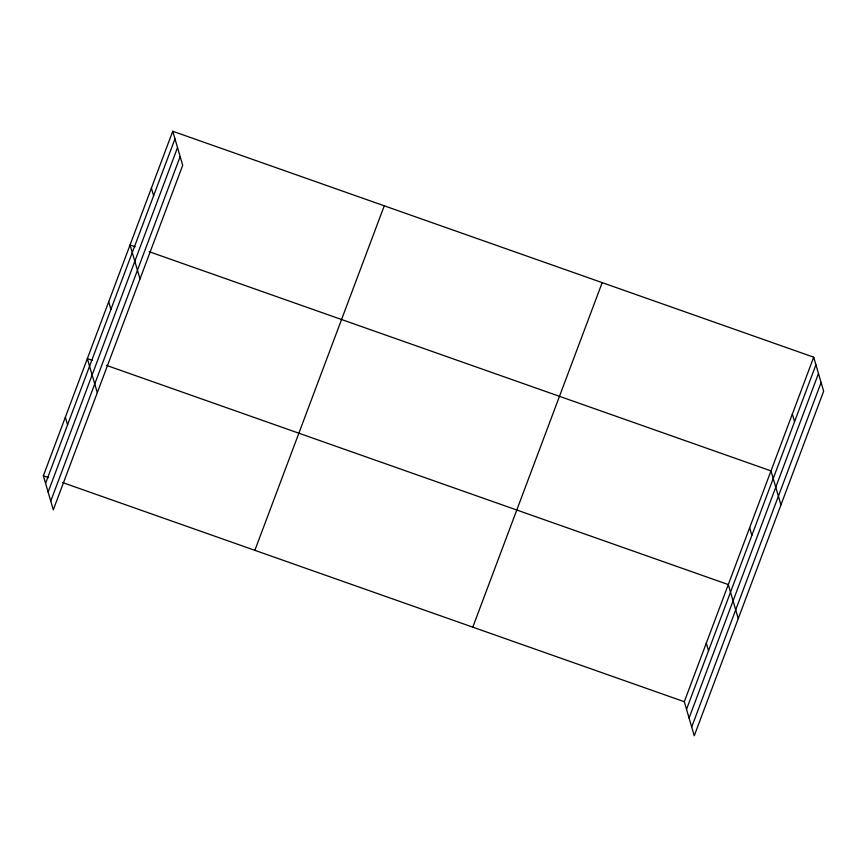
<?xml version="1.0" encoding="UTF-8"?>
<svg xmlns="http://www.w3.org/2000/svg" width="867" height="867" viewBox="0 0 867 867"><rect width="100%" height="100%" fill="white"/><g stroke="black" fill="none" stroke-linecap="round" stroke-linejoin="round"><path stroke-width="1.3" d="M172.75 131.253L182.699 165.283L53.299 509.807L43.35 475.777L172.75 131.253L813.701 357.193L823.65 391.223L694.25 735.747L684.301 701.717L813.701 357.193M45.572 483.374L174.971 138.861M48.118 492.098L177.518 147.585M50.752 501.083L180.152 156.569M254.865 550.339L384.265 205.815M472.786 627.155L602.186 282.642M686.523 709.314L815.923 364.801M689.07 718.039L818.47 373.525M691.703 727.023L821.103 382.51M135.144 246.748L130.05 244.949L139.999 278.979M149.157 251.69L771.001 470.889L780.95 504.919M92.444 360.434L87.35 358.635L97.299 392.664M106.457 365.375L728.302 584.575L738.25 618.604M43.35 475.777L48.444 477.576M62.467 482.507L684.301 701.717M792.351 414.047L794.573 421.644M749.652 527.732L751.873 535.34M706.302 643.151L708.523 650.749M151.4 188.106L153.622 195.704M108.7 301.792L110.922 309.4M65.35 417.211L67.572 424.808"/></g></svg>
